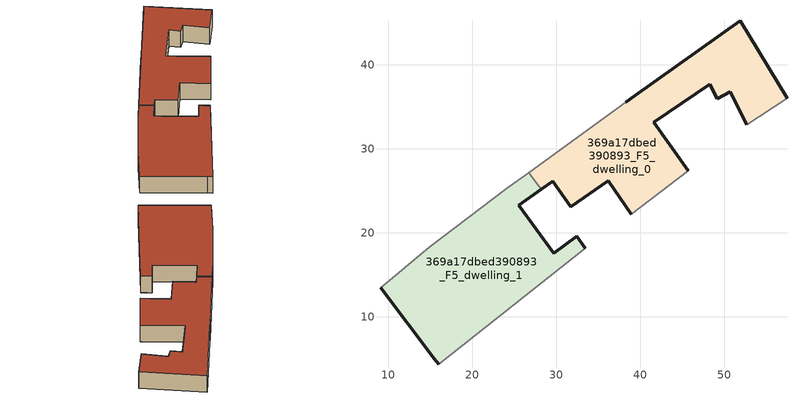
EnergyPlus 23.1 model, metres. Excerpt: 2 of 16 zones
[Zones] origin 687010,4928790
369a17dbed390893_F5_dwelling_0
 floor to 369a17dbed390893_F4_dwelling_0 (EU_floor_Construction): 52.71,32.86 57.48,36.02 51.89,45.27 39.36,36.3 38.29,35.51 26.7,27.15 28.21,25.17 29.57,26.14 31.7,23.08 36.18,26.21 38.96,22.21 45.73,27.4 41.61,33.16 48.27,37.66 49.16,35.94 50.73,36.76 z15
 wall outside (EU_wall_Construction): 38.96,22.21 36.18,26.21 31.7,23.08 29.57,26.14 28.21,25.17 / 38.29,35.51 39.36,36.3 51.89,45.27 57.48,36.02 / 52.71,32.86 50.73,36.76 49.16,35.94 48.27,37.66 41.61,33.16 45.73,27.4 z15:18
 wall adiabatic (EU_wall_Construction): 45.73,27.4 38.96,22.21 / 26.7,27.15 38.29,35.51 / 57.48,36.02 52.71,32.86 z15:18
 wall to 369a17dbed390893_F5_dwelling_1 (EU_wall_Construction): 28.21,25.17 26.7,27.15 z15:18
 roof outside (EU_roof_Construction): 51.89,45.27 57.48,36.02 52.71,32.86 50.73,36.76 49.16,35.94 48.27,37.66 41.61,33.16 45.73,27.4 38.96,22.21 36.18,26.21 31.7,23.08 29.57,26.14 28.21,25.17 26.7,27.15 38.29,35.51 39.36,36.3 z18
369a17dbed390893_F5_dwelling_1
 floor to 369a17dbed390893_F4_dwelling_1 (EU_floor_Construction): 29.69,17.57 25.52,23.25 28.21,25.17 26.7,27.15 24.06,25.24 14.88,18.25 9.06,13.46 15.48,4.99 16,4.3 33.46,18.15 32.44,19.59 z15
 wall outside (EU_wall_Construction): 16,4.3 15.48,4.99 9.06,13.46 / 28.21,25.17 25.52,23.25 29.69,17.57 32.44,19.59 33.46,18.15 z15:18
 wall adiabatic (EU_wall_Construction): 33.46,18.15 16,4.3 / 9.06,13.46 14.88,18.25 24.06,25.24 26.7,27.15 z15:18
 roof outside (EU_roof_Construction): 28.21,25.17 25.52,23.25 29.69,17.57 32.44,19.59 33.46,18.15 16,4.3 15.48,4.99 9.06,13.46 14.88,18.25 24.06,25.24 26.7,27.15 z18
[Building]
EU S2 Campaign: North Axis=0; Terrain=City; Solar Distribution=FullExterior
[Site:Location]
Bologna: Latitude=44.5; Longitude=11.25; Time Zone=1; Elevation=37
[SizingPeriod:WeatherFileDays]
AnnualSizingPeriod: Begin Month=1; Begin Day of Month=1; End Month=12; End Day of Month=31; Day of Week for Start Day=Monday; Use Weather File Daylight Saving Period=No; Use Weather File Rain and Snow Indicators=No
[MATERIAL]
EU_InternalMass_Material: Roughness=MediumRough; Thickness=0.1; Conductivity=1; Density=1800; Specific Heat=900; Thermal Absorptance=0.9; Solar Absorptance=0.7; Visible Absorptance=0.7
[MATERIAL:NOMASS] Roughness=MediumRough; Thermal Absorptance=0.9; Solar Absorptance=0.7; Visible Absorptance=0.7
Name | Thermal Resistance
EU_wall_NoMass | 0.905828
EU_roof_NoMass | 0.37593
EU_floor_NoMass | 0.67114
[CONSTRUCTION]
EU_wall_Construction: EU_wall_NoMass
EU_roof_Construction: EU_roof_NoMass
EU_floor_Construction: EU_floor_NoMass
EU_InternalMass_Construction: EU_InternalMass_Material
[ZONE] Type=1; Multiplier=1; Ceiling Height=autocalculate; Floor Area=autocalculate; Part of Total Floor Area=Yes
Name | Volume
369a17dbed390893_F5_dwelling_0 | 699.708
369a17dbed390893_F5_dwelling_1 | 699.71
[INTERNALMASS] Construction=EU_InternalMass_Construction; Surface Area=233.237
Name | Zone or ZoneList
369a17dbed390893_F5_dwelling_0_EU_InternalMass | 369a17dbed390893_F5_dwelling_0
369a17dbed390893_F5_dwelling_1_EU_InternalMass | 369a17dbed390893_F5_dwelling_1
[OTHEREQUIPMENT] Fuel Type=Electricity; Design Level Calculation Method=Watts/Area; Power per Zone Floor Area=1; Fraction Latent=0; Fraction Radiant=0; Fraction Lost=0; Carbon Dioxide Generation Rate=0; EndUse Subcategory=EU_Step8_InternalGains
Name | Zone or ZoneList or Space or SpaceList | Schedule
EU_Step8_InternalGain_369a17dbed390893_F5_dwelling_0_f000 | 369a17dbed390893_F5_dwelling_0 | EU_Step8_GainSchedule_369a17dbed390893_F5_dwelling_0_f000
EU_Step8_InternalGain_369a17dbed390893_F5_dwelling_1_f000 | 369a17dbed390893_F5_dwelling_1 | EU_Step8_GainSchedule_369a17dbed390893_F5_dwelling_1_f000
[ZONEVENTILATION:DESIGNFLOWRATE] Schedule=EU_AlwaysOn; Design Flow Rate Calculation Method=AirChanges/Hour; Air Changes per Hour=0.73129; Ventilation Type=Natural; Fan Pressure Rise=0; Fan Total Efficiency=1; Constant Term Coefficient=1; Temperature Term Coefficient=0; Velocity Term Coefficient=0; Velocity Squared Term Coefficient=0; Minimum Indoor Temperature=-100; Maximum Indoor Temperature=100; Delta Temperature=-100; Minimum Outdoor Temperature=-100; Maximum Outdoor Temperature=100; Maximum Wind Speed=40
Name | Zone or ZoneList or Space or SpaceList
EU_ConstantAir_369a17dbed390893_F5_dwelling_0 | 369a17dbed390893_F5_dwelling_0
EU_ConstantAir_369a17dbed390893_F5_dwelling_1 | 369a17dbed390893_F5_dwelling_1
[HVACTEMPLATE:ZONE:IDEALLOADSAIRSYSTEM] System Availability Schedule=EU_AlwaysOn; Maximum Heating Supply Air Temperature=50; Minimum Cooling Supply Air Temperature=13; Maximum Heating Supply Air Humidity Ratio=0.0156; Minimum Cooling Supply Air Humidity Ratio=0.0077; Heating Limit=NoLimit; Cooling Limit=NoLimit; Heating Availability Schedule=EU_AlwaysOn; Cooling Availability Schedule=EU_CoolingOff; Dehumidification Control Type=ConstantSensibleHeatRatio; Cooling Sensible Heat Ratio=0.7; Dehumidification Setpoint=60; Humidification Control Type=None; Humidification Setpoint=30; Outdoor Air Method=None; Outdoor Air Flow Rate per Person=0.00944; Outdoor Air Flow Rate per Zone Floor Area=0; Outdoor Air Flow Rate per Zone=0; Demand Controlled Ventilation Type=None; Outdoor Air Economizer Type=NoEconomizer; Heat Recovery Type=None; Sensible Heat Recovery Effectiveness=0.7; Latent Heat Recovery Effectiveness=0.65
Name | Template Thermostat
369a17dbed390893_F5_dwelling_0 | EU_HeatOnly_369a17dbed390893_F5_dwelling_0
369a17dbed390893_F5_dwelling_1 | EU_HeatOnly_369a17dbed390893_F5_dwelling_1
[SIZING:ZONE] Zone Cooling Design Supply Air Temperature Input Method=SupplyAirTemperature; Zone Cooling Design Supply Air Temperature=13; Zone Heating Design Supply Air Temperature Input Method=SupplyAirTemperature; Zone Heating Design Supply Air Temperature=50; Zone Cooling Design Supply Air Humidity Ratio=0.008; Zone Heating Design Supply Air Humidity Ratio=0.008; Cooling Design Air Flow Method=DesignDay; Cooling Design Air Flow Rate=0; Cooling Minimum Air Flow per Zone Floor Area=0.000762; Cooling Minimum Air Flow=0; Cooling Minimum Air Flow Fraction=0.2; Heating Design Air Flow Method=DesignDay; Heating Design Air Flow Rate=0; Heating Maximum Air Flow per Zone Floor Area=0.002032; Heating Maximum Air Flow=0.141576; Heating Maximum Air Flow Fraction=0.3; Account for Dedicated Outdoor Air System=No; Dedicated Outdoor Air System Control Strategy=NeutralSupplyAir; Dedicated Outdoor Air Low Setpoint Temperature for Design=autosize; Dedicated Outdoor Air High Setpoint Temperature for Design=autosize; Zone Load Sizing Method=Sensible Load Only No Latent Load; Zone Latent Cooling Design Supply Air Humidity Ratio Input Method=HumidityRatioDifference; Zone Cooling Design Supply Air Humidity Ratio Difference=0.005; Zone Latent Heating Design Supply Air Humidity Ratio Input Method=HumidityRatioDifference; Zone Humidification Design Supply Air Humidity Ratio Difference=0.005
369a17dbed390893_F5_dwelling_0; 369a17dbed390893_F5_dwelling_1
[SCHEDULE:CONSTANT]
Name | Hourly Value
EU_AlwaysOn | 1
EU_CoolingOff | 0
[SCHEDULE:FILE] Column Number=1; Rows to Skip at Top=0; Number of Hours of Data=8760; Column Separator=Comma; Interpolate to Timestep=No; Minutes per Item=60; Adjust Schedule for Daylight Savings=Yes
Name | File
EU_Step8_GainSchedule_369a17dbed390893_F5_dwelling_0_f000 | ../../schedules/369a17dbed390893/369a17dbed390893_F5_dwelling_0_f000_gain.csv
EU_Step8_GainSchedule_369a17dbed390893_F5_dwelling_1_f000 | ../../schedules/369a17dbed390893/369a17dbed390893_F5_dwelling_1_f000_gain.csv
